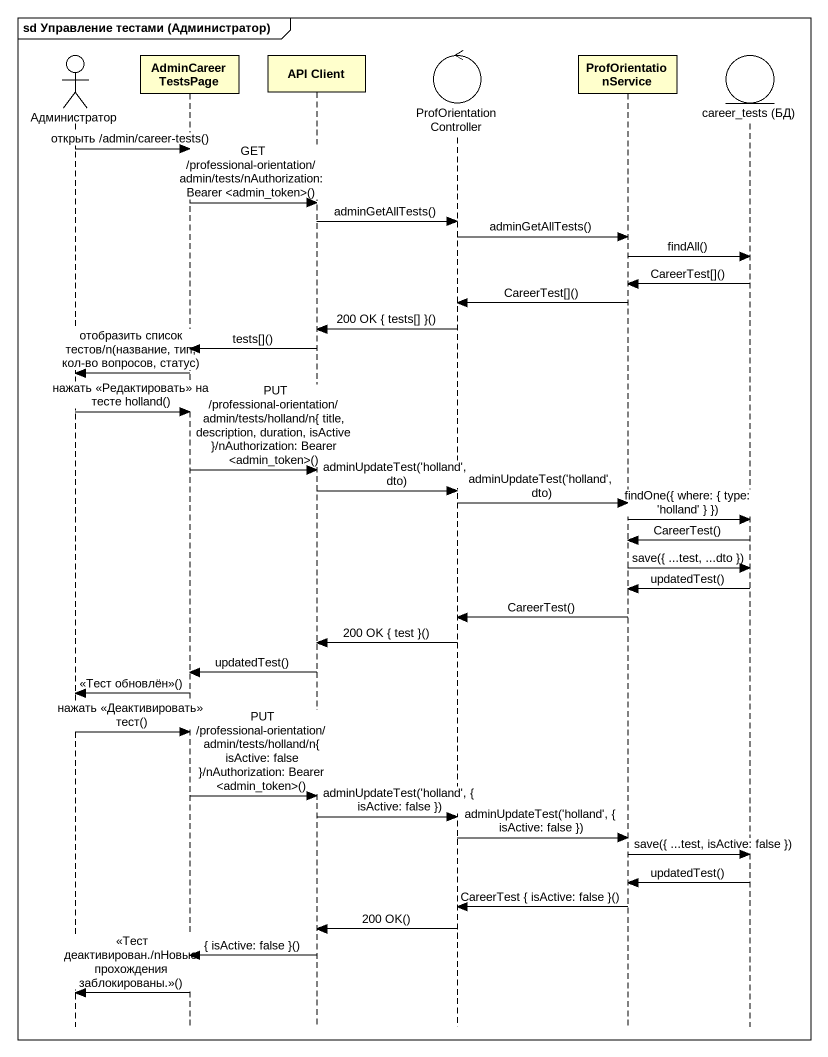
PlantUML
@startuml
mainframe sd Управление тестами (Администратор)
hide footbox
actor Администратор
participant AdminCareerTestsPage
participant "API Client" as API_Client
control ProfOrientationController
participant ProfOrientationService
entity "career_tests (БД)" as career_tests_БД

Администратор -> AdminCareerTestsPage : открыть /admin/career-tests()
AdminCareerTestsPage -> API_Client : GET /professional-orientation/admin/tests/nAuthorization: Bearer <admin_token>()
API_Client -> ProfOrientationController : adminGetAllTests()
ProfOrientationController -> ProfOrientationService : adminGetAllTests()
ProfOrientationService -> career_tests_БД : findAll()
career_tests_БД -> ProfOrientationService : CareerTest[]()
ProfOrientationService -> ProfOrientationController : CareerTest[]()
ProfOrientationController -> API_Client : 200 OK { tests[] }()
API_Client -> AdminCareerTestsPage : tests[]()
AdminCareerTestsPage -> Администратор : отобразить список тестов/n(название, тип, кол-во вопросов, статус)
Администратор -> AdminCareerTestsPage : нажать <<Редактировать>> на тесте holland()
AdminCareerTestsPage -> API_Client : PUT /professional-orientation/admin/tests/holland/n{ title, description, duration, isActive }/nAuthorization: Bearer <admin_token>()
API_Client -> ProfOrientationController : adminUpdateTest('holland', dto)
ProfOrientationController -> ProfOrientationService : adminUpdateTest('holland', dto)
ProfOrientationService -> career_tests_БД : findOne({ where: { type: 'holland' } })
career_tests_БД -> ProfOrientationService : CareerTest()
ProfOrientationService -> career_tests_БД : save({ ...test, ...dto })
career_tests_БД -> ProfOrientationService : updatedTest()
ProfOrientationService -> ProfOrientationController : CareerTest()
ProfOrientationController -> API_Client : 200 OK { test }()
API_Client -> AdminCareerTestsPage : updatedTest()
AdminCareerTestsPage -> Администратор : <<Тест обновлён>>()
Администратор -> AdminCareerTestsPage : нажать <<Деактивировать>> тест()
AdminCareerTestsPage -> API_Client : PUT /professional-orientation/admin/tests/holland/n{ isActive: false }/nAuthorization: Bearer <admin_token>()
API_Client -> ProfOrientationController : adminUpdateTest('holland', { isActive: false })
ProfOrientationController -> ProfOrientationService : adminUpdateTest('holland', { isActive: false })
ProfOrientationService -> career_tests_БД : save({ ...test, isActive: false })
career_tests_БД -> ProfOrientationService : updatedTest()
ProfOrientationService -> ProfOrientationController : CareerTest { isActive: false }()
ProfOrientationController -> API_Client : 200 OK()
API_Client -> AdminCareerTestsPage : { isActive: false }()
AdminCareerTestsPage -> Администратор : <<Тест деактивирован./nНовые прохождения заблокированы.>>()
@enduml
